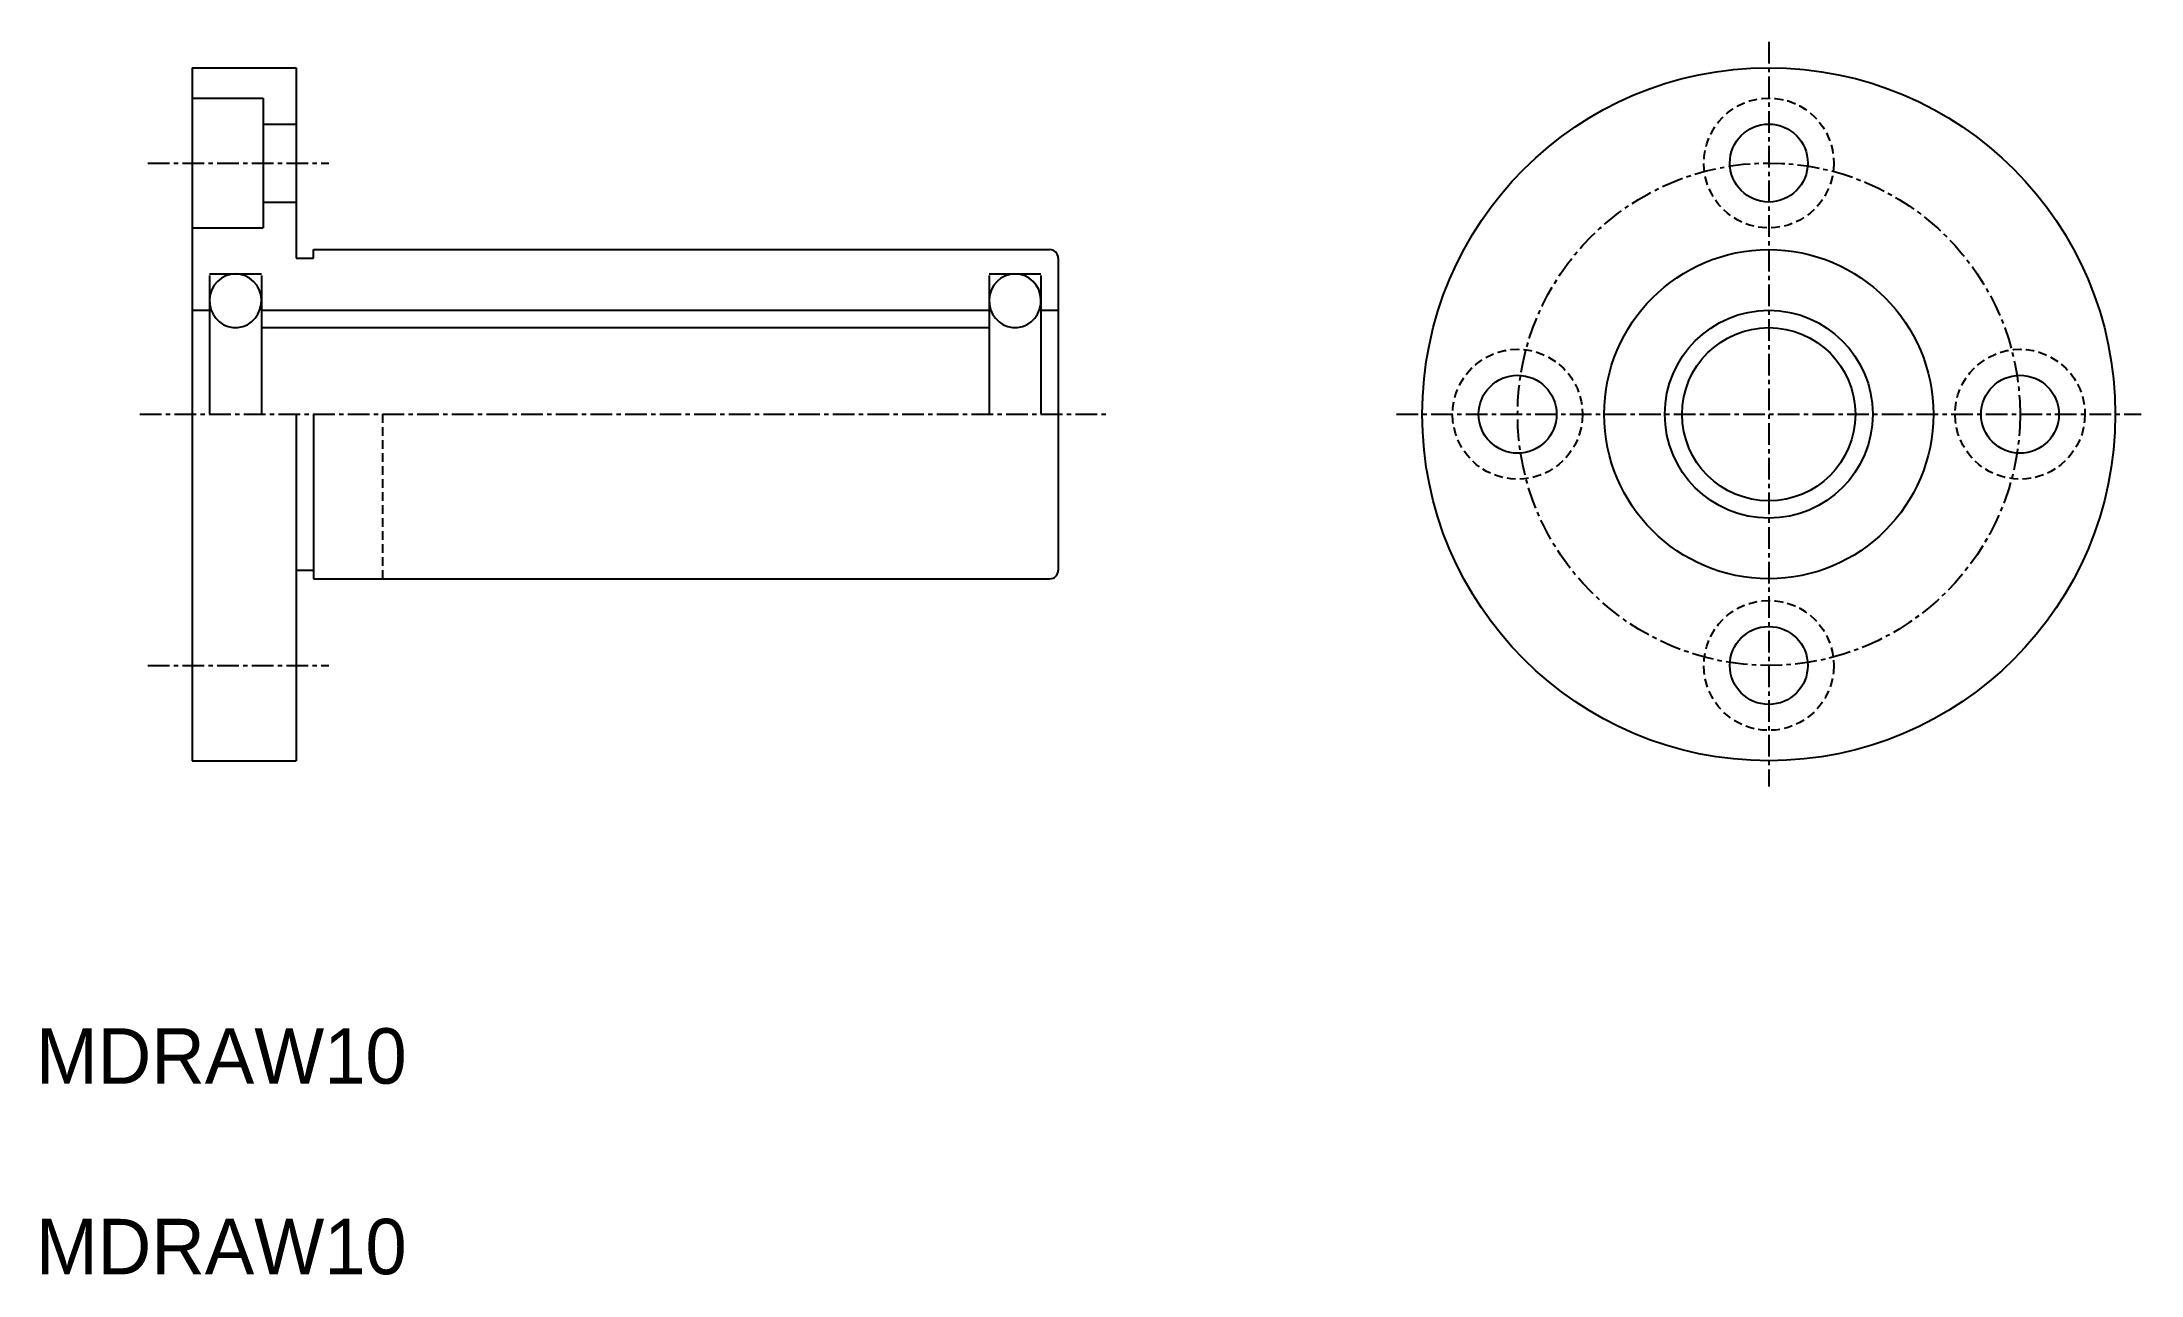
# Model space of a CAD drawing. Extents: x 108 to 229, y 95 to 167.
import ezdxf

# ---------------------------------------------------------------- set-up
doc = ezdxf.new("R2010")
doc.units = 0
doc.linetypes.add('CENTER', pattern=[2, 1.25, -0.25, 0.25, -0.25])
doc.linetypes.add('DASHED', pattern=[0.75, 0.5, -0.25])
doc.layers.get('0').update_dxf_attribs({"linetype": 'CONTINUOUS'})
doc.layers.add('CENTER', color=1, linetype='CENTER')

msp = doc.modelspace()

# ---------------------------------------------------------------- linework, layer by layer
at = {"color": 7, "linetype": 'CONTINUOUS'}
for p, q in [((116.85, 165.11), (116.85, 125.11)), ((116.85, 165.11), (122.85, 165.11)), ((122.85, 165.11), (122.85, 154.11)), ((116.85, 163.36), (120.95, 163.36)), ((120.95, 163.36), (120.95, 155.86)), ((120.95, 161.86), (122.85, 161.86)), ((120.95, 157.36), (122.85, 157.36)), ((116.85, 155.86), (120.95, 155.86)), ((122.85, 154.11), (123.85, 154.11)), ((123.85, 154.61), (166.35, 154.61)), ((123.85, 154.11), (123.85, 154.61)), ((166.85, 154.11), (166.85, 136.11)), ((117.85, 153.21), (120.85, 153.21)), ((117.85, 153.12), (117.85, 145.11)), ((120.85, 153.12), (120.85, 145.11)), ((162.85, 153.21), (165.85, 153.21)), ((162.85, 153.12), (162.85, 145.11)), ((165.85, 153.12), (165.85, 145.11)), ((116.85, 151.11), (117.85, 151.11)), ((117.85, 151.12), (117.85, 151.12)), ((120.85, 151.11), (162.85, 151.11)), ((165.85, 151.11), (166.85, 151.11)), ((117.85, 149.12), (117.85, 149.12)), ((120.85, 150.11), (162.85, 150.11)), ((122.85, 145.11), (122.85, 125.11)), ((123.85, 145.11), (123.85, 135.61)), ((122.85, 136.11), (123.85, 136.11)), ((123.85, 135.61), (166.35, 135.61)), ((116.85, 125.11), (122.85, 125.11))]:
    msp.add_line(p, q, dxfattribs=at)
at = {"color": 3, "linetype": 'DASHED'}
msp.add_line((127.85, 145.11), (127.85, 135.61), dxfattribs=at)
at = {"color": 7, "linetype": 'CONTINUOUS', "flags": 128}
for points in [[(119.35, 153.21), (119.07, 153.18), (118.8, 153.1), (118.54, 152.97), (118.32, 152.78), (118.13, 152.56), (117.99, 152.31), (117.9, 152.03), (117.86, 151.74), (117.87, 151.44), (117.94, 151.15), (118.06, 150.89), (118.22, 150.65), (118.43, 150.44), (118.67, 150.28), (118.93, 150.17), (119.21, 150.12), (119.5, 150.12), (119.78, 150.17), (120.04, 150.28), (120.28, 150.44), (120.49, 150.65), (120.65, 150.89), (120.77, 151.15), (120.84, 151.44), (120.85, 151.74), (120.81, 152.03), (120.72, 152.31), (120.58, 152.56), (120.39, 152.78), (120.17, 152.97), (119.91, 153.1), (119.64, 153.18)], [(164.35, 153.21), (164.07, 153.18), (163.8, 153.1), (163.54, 152.97), (163.32, 152.78), (163.13, 152.56), (162.99, 152.31), (162.9, 152.03), (162.86, 151.74), (162.87, 151.44), (162.94, 151.15), (163.06, 150.89), (163.22, 150.65), (163.43, 150.44), (163.67, 150.28), (163.93, 150.17), (164.21, 150.12), (164.5, 150.12), (164.78, 150.17), (165.04, 150.28), (165.28, 150.44), (165.49, 150.65), (165.65, 150.89), (165.77, 151.15), (165.84, 151.44), (165.85, 151.74), (165.81, 152.03), (165.72, 152.31), (165.58, 152.56), (165.39, 152.78), (165.17, 152.97), (164.91, 153.1), (164.64, 153.18)]]:
    msp.add_lwpolyline(points, close=True, dxfattribs=at)
at = {"color": 7, "linetype": 'CONTINUOUS'}
for centre, radius in [((207.86, 145.11), 20), ((207.86, 159.61), 2.25), ((207.86, 145.11), 9.5), ((207.86, 145.11), 6), ((207.86, 145.11), 5), ((193.36, 145.11), 2.25), ((222.36, 145.11), 2.25), ((207.86, 130.61), 2.25)]:
    msp.add_circle(centre, radius, dxfattribs=at)
at = {"color": 3, "linetype": 'DASHED'}
for centre in [(207.86, 159.61), (193.36, 145.11), (222.36, 145.11), (207.86, 130.61)]:
    msp.add_circle(centre, 3.75, dxfattribs=at)
at = {"color": 7, "linetype": 'CONTINUOUS'}
for centre, start, end in [((166.35, 154.11), 0, 90), ((166.35, 136.11), 270, 0)]:
    msp.add_arc(centre, 0.5, start, end, dxfattribs=at)
at = {"layer": 'CENTER', "color": 1, "linetype": 'CENTER'}
for p, q in [((207.86, 166.6), (207.86, 123.63)), ((114.3, 159.61), (124.75, 159.61)), ((113.84, 145.11), (169.73, 145.11)), ((186.38, 145.11), (229.35, 145.11)), ((114.3, 130.61), (124.75, 130.61))]:
    msp.add_line(p, q, dxfattribs=at)
msp.add_circle((207.86, 145.11), 14.5, dxfattribs=at)

# ---------------------------------------------------------------- texts
at = {"color": 7, "linetype": 'CONTINUOUS'}
for p in [(107.84, 106.47), (107.84, 95.47)]:
    msp.add_text('MDRAW10', height=3.2, dxfattribs=at).set_placement(p)

doc.saveas('drawing.dxf')
